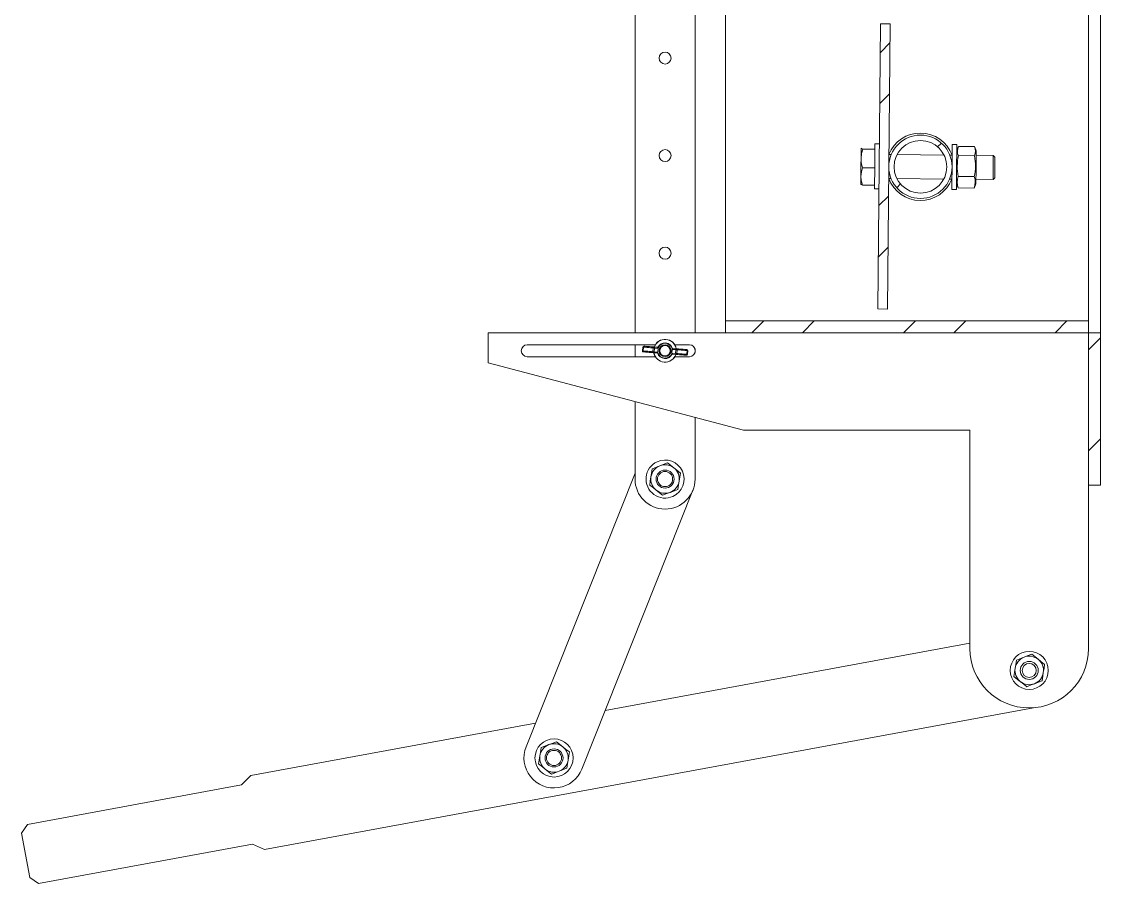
# Model space of a CAD drawing. Header units: millimetres. Extents: x 5983 to 6824, y 1301 to 1895.
# Drawn here: x 6422.5 to 6518.3, y 1429.7 to 1506.3 of the extents above; entities that cross this region are included whole.
import ezdxf

# ---------------------------------------------------------------- set-up
doc = ezdxf.new("R2010")
doc.units = ezdxf.units.MM
doc.linetypes.add('SLD-Sólida', pattern=[0])
doc.layers.add('HACHURA', color=4, linetype='SLD-Sólida')

msp = doc.modelspace()

# ---------------------------------------------------------------- linework, layer by layer
at = {"linetype": 'SLD-Sólida', "lineweight": 18}
for p, q in [((6518.321, 1585.282), (6518.321, 1478.615)), ((6484.996, 1479.675), (6484.996, 1584.222)), ((6517.263, 1584.222), (6517.263, 1479.675)), ((6476.971, 1514.713), (6476.971, 1478.615)), ((6482.304, 1478.615), (6482.304, 1509.195)), ((6498.551, 1480.724), (6498.792, 1506.056)), ((6498.792, 1506.056), (6499.638, 1506.048)), ((6499.398, 1480.716), (6499.638, 1506.048)), ((6498.69, 1495.39), (6498.29, 1495.394)), ((6498.29, 1495.368), (6498.29, 1495.394)), ((6498.29, 1495.394), (6498.29, 1495.394)), ((6498.29, 1495.297), (6498.29, 1495.368)), ((6497.051, 1494.095), (6497.1, 1494.545)), ((6497.055, 1494.445), (6497.053, 1494.277)), ((6497.056, 1494.595), (6497.055, 1494.445)), ((6497.057, 1494.724), (6497.056, 1494.595)), ((6497.058, 1494.831), (6497.057, 1494.724)), ((6497.059, 1494.914), (6497.058, 1494.831)), ((6497.06, 1494.971), (6497.059, 1494.914)), ((6497.063, 1495.01), (6497.06, 1495.005)), ((6497.06, 1495.001), (6497.071, 1495.01)), ((6497.087, 1494.97), (6497.06, 1495.001)), ((6497.06, 1495.001), (6497.06, 1494.971)), ((6497.202, 1494.927), (6497.087, 1494.97)), ((6497.1, 1494.545), (6497.202, 1494.927)), ((6498.286, 1494.917), (6497.202, 1494.927)), ((6498.28, 1494.338), (6498.283, 1494.596)), ((6498.283, 1494.596), (6498.285, 1494.826)), ((6498.285, 1494.826), (6498.287, 1495.022)), ((6498.287, 1495.022), (6498.288, 1495.18)), ((6498.288, 1495.18), (6498.29, 1495.297)), ((6499.738, 1494.447), (6499.528, 1494.449)), ((6504.418, 1494.402), (6500.261, 1494.442)), ((6505.151, 1494.395), (6504.94, 1494.397)), ((6505.149, 1494.238), (6505.152, 1494.5)), ((6505.152, 1494.5), (6505.154, 1494.733)), ((6505.154, 1494.733), (6505.156, 1494.934)), ((6505.156, 1494.934), (6505.157, 1495.097)), ((6505.157, 1495.097), (6505.158, 1495.219)), ((6505.158, 1495.219), (6505.159, 1495.297)), ((6505.559, 1495.325), (6505.159, 1495.329)), ((6505.159, 1495.328), (6505.159, 1495.329)), ((6505.159, 1495.297), (6505.159, 1495.328)), ((6505.549, 1494.235), (6505.552, 1494.496)), ((6505.552, 1494.496), (6505.554, 1494.73)), ((6505.692, 1495.113), (6505.554, 1494.782)), ((6505.554, 1494.73), (6505.556, 1494.93)), ((6505.556, 1494.93), (6505.557, 1495.094)), ((6505.557, 1495.094), (6505.558, 1495.215)), ((6505.558, 1495.215), (6505.559, 1495.293)), ((6505.559, 1495.324), (6505.559, 1495.325)), ((6505.559, 1495.293), (6505.559, 1495.324)), ((6507.134, 1495.154), (6505.716, 1495.167)), ((6507.288, 1494.766), (6507.156, 1495.1)), ((6507.283, 1494.317), (6507.285, 1494.488)), ((6507.285, 1494.488), (6507.286, 1494.622)), ((6507.286, 1494.622), (6507.287, 1494.714)), ((6507.287, 1494.714), (6507.288, 1494.76)), ((6507.288, 1494.76), (6507.288, 1494.766)), ((6497.046, 1493.49), (6497.044, 1493.28)), ((6497.048, 1493.697), (6497.046, 1493.49)), ((6497.05, 1493.9), (6497.048, 1493.697)), ((6497.051, 1494.095), (6497.05, 1493.9)), ((6497.053, 1494.277), (6497.051, 1494.095)), ((6497.075, 1493.742), (6497.051, 1494.095)), ((6497.186, 1493.26), (6497.075, 1493.742)), ((6498.269, 1493.151), (6498.272, 1493.457)), ((6498.272, 1493.457), (6498.275, 1493.762)), ((6498.275, 1493.762), (6498.278, 1494.057)), ((6498.278, 1494.057), (6498.28, 1494.338)), ((6505.141, 1493.354), (6505.144, 1493.659)), ((6505.144, 1493.659), (6505.146, 1493.956)), ((6505.146, 1493.956), (6505.149, 1494.238)), ((6505.541, 1493.35), (6505.544, 1493.655)), ((6505.544, 1493.655), (6505.546, 1493.952)), ((6505.546, 1493.952), (6505.549, 1494.235)), ((6507.126, 1494.329), (6505.708, 1494.343)), ((6507.274, 1493.375), (6507.277, 1493.634)), ((6507.277, 1493.634), (6507.279, 1493.882)), ((6507.279, 1493.882), (6507.281, 1494.112)), ((6507.281, 1494.112), (6507.283, 1494.317)), ((6508.803, 1494.361), (6507.284, 1494.375)), ((6508.794, 1493.384), (6508.796, 1493.61)), ((6508.796, 1493.61), (6508.798, 1493.822)), ((6508.798, 1493.822), (6508.8, 1494.009)), ((6508.8, 1494.009), (6508.802, 1494.162)), ((6508.802, 1494.162), (6508.803, 1494.275)), ((6508.946, 1494.215), (6508.803, 1494.361)), ((6508.803, 1494.342), (6508.803, 1494.361)), ((6508.803, 1494.275), (6508.803, 1494.342)), ((6508.94, 1493.487), (6508.937, 1493.274)), ((6508.941, 1493.69), (6508.94, 1493.487)), ((6508.943, 1493.871), (6508.941, 1493.69)), ((6508.945, 1494.021), (6508.943, 1493.871)), ((6508.946, 1494.132), (6508.945, 1494.021)), ((6508.946, 1494.215), (6508.946, 1494.197)), ((6508.946, 1494.197), (6508.946, 1494.132)), ((6497.036, 1492.5), (6497.035, 1492.335)), ((6497.036, 1492.5), (6497.084, 1492.911)), ((6497.038, 1492.68), (6497.036, 1492.5)), ((6497.06, 1492.177), (6497.036, 1492.5)), ((6497.04, 1492.872), (6497.038, 1492.68)), ((6497.042, 1493.073), (6497.04, 1492.872)), ((6497.044, 1493.28), (6497.042, 1493.073)), ((6497.084, 1492.911), (6497.186, 1493.26)), ((6498.27, 1493.249), (6497.186, 1493.26)), ((6498.261, 1492.296), (6498.264, 1492.564)), ((6498.264, 1492.564), (6498.266, 1492.851)), ((6498.266, 1492.851), (6498.269, 1493.151)), ((6505.13, 1492.199), (6505.132, 1492.464)), ((6505.132, 1492.464), (6505.135, 1492.749)), ((6505.135, 1492.749), (6505.138, 1493.048)), ((6505.138, 1493.048), (6505.141, 1493.354)), ((6505.53, 1492.195), (6505.532, 1492.46)), ((6505.532, 1492.46), (6505.535, 1492.745)), ((6505.535, 1492.745), (6505.538, 1493.044)), ((6505.538, 1493.044), (6505.541, 1493.35)), ((6507.108, 1492.485), (6505.69, 1492.498)), ((6507.265, 1492.401), (6507.267, 1492.619)), ((6507.267, 1492.619), (6507.269, 1492.859)), ((6507.269, 1492.859), (6507.272, 1493.114)), ((6507.272, 1493.114), (6507.274, 1493.375)), ((6508.785, 1492.397), (6508.786, 1492.542)), ((6508.786, 1492.542), (6508.788, 1492.722)), ((6508.788, 1492.722), (6508.79, 1492.929)), ((6508.79, 1492.929), (6508.792, 1493.153)), ((6508.792, 1493.153), (6508.794, 1493.384)), ((6508.931, 1492.542), (6508.93, 1492.439)), ((6508.932, 1492.686), (6508.931, 1492.542)), ((6508.934, 1492.862), (6508.932, 1492.686)), ((6508.935, 1493.062), (6508.934, 1492.862)), ((6508.937, 1493.274), (6508.935, 1493.062)), ((6497.031, 1491.962), (6497.03, 1491.884)), ((6497.03, 1491.884), (6497.03, 1491.832)), ((6497.03, 1491.832), (6497.03, 1491.808)), ((6497.03, 1491.81), (6497.073, 1491.771)), ((6497.03, 1491.808), (6497.03, 1491.81)), ((6497.03, 1491.806), (6497.032, 1491.801)), ((6497.032, 1492.064), (6497.031, 1491.962)), ((6497.033, 1492.189), (6497.032, 1492.064)), ((6497.035, 1492.335), (6497.033, 1492.189)), ((6497.172, 1491.737), (6497.06, 1492.177)), ((6497.073, 1491.771), (6497.172, 1491.737)), ((6498.256, 1491.727), (6497.172, 1491.737)), ((6498.253, 1491.444), (6498.254, 1491.534)), ((6498.254, 1491.534), (6498.255, 1491.668)), ((6498.255, 1491.668), (6498.257, 1491.843)), ((6498.257, 1491.843), (6498.259, 1492.053)), ((6498.259, 1492.053), (6498.261, 1492.296)), ((6499.508, 1492.315), (6499.718, 1492.313)), ((6500.24, 1492.308), (6504.398, 1492.269)), ((6504.92, 1492.264), (6505.13, 1492.262)), ((6505.123, 1491.455), (6505.124, 1491.584)), ((6505.124, 1491.584), (6505.126, 1491.753)), ((6505.126, 1491.753), (6505.128, 1491.96)), ((6505.128, 1491.96), (6505.13, 1492.199)), ((6505.523, 1491.451), (6505.524, 1491.58)), ((6505.524, 1491.58), (6505.526, 1491.75)), ((6505.526, 1491.75), (6505.528, 1491.956)), ((6505.527, 1491.867), (6505.658, 1491.534)), ((6505.528, 1491.956), (6505.53, 1492.195)), ((6505.661, 1491.535), (6505.681, 1491.479)), ((6507.099, 1491.466), (6507.118, 1491.522)), ((6507.122, 1491.52), (6507.26, 1491.851)), ((6507.26, 1491.875), (6507.261, 1491.944)), ((6507.26, 1491.851), (6507.26, 1491.875)), ((6507.26, 1491.851), (6507.26, 1491.851)), ((6507.261, 1491.944), (6507.262, 1492.058)), ((6507.262, 1492.058), (6507.263, 1492.212)), ((6507.263, 1492.212), (6507.265, 1492.401)), ((6507.264, 1492.242), (6508.783, 1492.227)), ((6508.783, 1492.227), (6508.929, 1492.37)), ((6508.783, 1492.238), (6508.784, 1492.294)), ((6508.783, 1492.227), (6508.783, 1492.238)), ((6508.784, 1492.294), (6508.785, 1492.397)), ((6508.93, 1492.439), (6508.929, 1492.381)), ((6508.929, 1492.381), (6508.929, 1492.37)), ((6498.253, 1491.399), (6498.253, 1491.444)), ((6498.253, 1491.394), (6498.253, 1491.399)), ((6498.253, 1491.394), (6498.652, 1491.39)), ((6505.122, 1491.37), (6505.123, 1491.455)), ((6505.122, 1491.331), (6505.122, 1491.37)), ((6505.122, 1491.329), (6505.122, 1491.331)), ((6505.122, 1491.329), (6505.522, 1491.325)), ((6505.522, 1491.366), (6505.523, 1491.451)), ((6505.522, 1491.328), (6505.522, 1491.366)), ((6505.522, 1491.325), (6505.522, 1491.328)), ((6507.099, 1491.466), (6505.681, 1491.479)), ((6499.398, 1480.716), (6498.551, 1480.724)), ((6484.996, 1479.675), (6484.996, 1478.615)), ((6484.996, 1479.675), (6517.263, 1479.675)), ((6517.263, 1479.675), (6517.263, 1478.615)), ((6463.929, 1475.949), (6463.929, 1478.615)), ((6463.929, 1478.615), (6484.996, 1478.615)), ((6484.996, 1478.615), (6517.263, 1478.615)), ((6517.263, 1478.615), (6517.263, 1465.069)), ((6518.321, 1478.615), (6517.263, 1478.615)), ((6518.321, 1465.069), (6518.321, 1478.615)), ((6467.396, 1477.549), (6478.776, 1477.549)), ((6476.971, 1477.549), (6476.971, 1476.482)), ((6477.65, 1477.34), (6477.624, 1477.002)), ((6477.651, 1477.34), (6477.65, 1477.34)), ((6477.654, 1477.34), (6477.651, 1477.34)), ((6477.659, 1477.339), (6477.654, 1477.34)), ((6477.667, 1477.339), (6477.659, 1477.339)), ((6477.676, 1477.338), (6477.667, 1477.339)), ((6477.686, 1477.337), (6477.676, 1477.338)), ((6477.698, 1477.336), (6477.686, 1477.337)), ((6477.712, 1477.335), (6477.686, 1476.997)), ((6477.712, 1477.335), (6477.698, 1477.336)), ((6477.712, 1477.335), (6477.714, 1477.352)), ((6477.809, 1477.328), (6477.712, 1477.335)), ((6477.714, 1477.352), (6477.718, 1477.367)), ((6477.718, 1477.367), (6477.724, 1477.381)), ((6477.724, 1477.381), (6477.731, 1477.394)), ((6477.731, 1477.394), (6477.739, 1477.404)), ((6477.739, 1477.404), (6477.747, 1477.411)), ((6477.741, 1477.418), (6477.742, 1477.418)), ((6477.742, 1477.418), (6477.743, 1477.418)), ((6477.743, 1477.418), (6477.745, 1477.418)), ((6477.745, 1477.418), (6477.748, 1477.417)), ((6477.747, 1477.411), (6477.757, 1477.415)), ((6477.748, 1477.417), (6477.751, 1477.417)), ((6477.751, 1477.417), (6477.756, 1477.417)), ((6477.756, 1477.417), (6477.76, 1477.416)), ((6477.757, 1477.415), (6477.766, 1477.416)), ((6477.76, 1477.416), (6477.766, 1477.416)), ((6477.766, 1477.416), (6477.858, 1477.409)), ((6477.911, 1477.32), (6477.809, 1477.328)), ((6477.858, 1477.409), (6477.954, 1477.401)), ((6478.016, 1477.312), (6477.911, 1477.32)), ((6477.954, 1477.401), (6478.053, 1477.394)), ((6478.124, 1477.303), (6478.016, 1477.312)), ((6478.053, 1477.394), (6478.155, 1477.386)), ((6478.234, 1477.295), (6478.124, 1477.303)), ((6478.155, 1477.386), (6478.26, 1477.378)), ((6478.347, 1477.286), (6478.234, 1477.295)), ((6478.26, 1477.378), (6478.366, 1477.369)), ((6478.461, 1477.277), (6478.347, 1477.286)), ((6478.366, 1477.369), (6478.473, 1477.361)), ((6478.575, 1477.268), (6478.461, 1477.277)), ((6478.473, 1477.361), (6478.581, 1477.352)), ((6478.575, 1477.268), (6478.549, 1476.93)), ((6478.575, 1477.268), (6478.576, 1477.284)), ((6478.598, 1477.266), (6478.575, 1477.268)), ((6478.576, 1477.284), (6478.577, 1477.3)), ((6478.577, 1477.3), (6478.579, 1477.315)), ((6478.579, 1477.315), (6478.58, 1477.328)), ((6478.58, 1477.338), (6478.581, 1477.346)), ((6478.58, 1477.328), (6478.58, 1477.338)), ((6478.581, 1477.351), (6478.581, 1477.352)), ((6478.581, 1477.352), (6478.591, 1477.352)), ((6478.581, 1477.346), (6478.581, 1477.351)), ((6478.591, 1477.352), (6478.6, 1477.351)), ((6478.62, 1477.264), (6478.598, 1477.266)), ((6478.6, 1477.351), (6478.608, 1477.35)), ((6478.608, 1477.35), (6478.616, 1477.35)), ((6478.616, 1477.35), (6478.623, 1477.349)), ((6478.641, 1477.263), (6478.62, 1477.264)), ((6478.623, 1477.349), (6478.628, 1477.349)), ((6478.628, 1477.349), (6478.633, 1477.348)), ((6478.633, 1477.348), (6478.636, 1477.348)), ((6478.636, 1477.348), (6478.971, 1477.322)), ((6478.661, 1477.261), (6478.641, 1477.263)), ((6478.678, 1477.26), (6478.661, 1477.261)), ((6478.692, 1477.259), (6478.678, 1477.26)), ((6478.711, 1477.257), (6478.685, 1476.92)), ((6478.703, 1477.258), (6478.692, 1477.259)), ((6478.711, 1477.257), (6478.703, 1477.258)), ((6479.027, 1477.233), (6478.711, 1477.257)), ((6479.027, 1477.233), (6479.001, 1476.895)), ((6480.274, 1477.136), (6480.248, 1476.798)), ((6480.274, 1477.136), (6480.59, 1477.111)), ((6480.328, 1477.214), (6480.308, 1477.2)), ((6480.344, 1477.215), (6480.328, 1477.214)), ((6480.679, 1477.189), (6480.344, 1477.215)), ((6480.499, 1477.549), (6481.796, 1477.549)), ((6480.682, 1477.189), (6480.679, 1477.189)), ((6480.686, 1477.189), (6480.682, 1477.189)), ((6480.692, 1477.188), (6480.686, 1477.189)), ((6480.699, 1477.188), (6480.692, 1477.188)), ((6480.706, 1477.187), (6480.699, 1477.188)), ((6480.715, 1477.186), (6480.706, 1477.187)), ((6480.724, 1477.186), (6480.715, 1477.186)), ((6480.733, 1477.185), (6480.724, 1477.186)), ((6480.728, 1477.117), (6480.729, 1477.133)), ((6480.729, 1477.133), (6480.73, 1477.147)), ((6480.73, 1477.147), (6480.731, 1477.16)), ((6480.731, 1477.16), (6480.732, 1477.171)), ((6480.732, 1477.171), (6480.733, 1477.179)), ((6480.841, 1477.177), (6480.733, 1477.185)), ((6480.733, 1477.183), (6480.733, 1477.185)), ((6480.733, 1477.179), (6480.733, 1477.183)), ((6480.949, 1477.168), (6480.841, 1477.177)), ((6481.055, 1477.16), (6480.949, 1477.168)), ((6481.159, 1477.152), (6481.055, 1477.16)), ((6481.262, 1477.144), (6481.159, 1477.152)), ((6481.361, 1477.136), (6481.262, 1477.144)), ((6481.457, 1477.129), (6481.361, 1477.136)), ((6481.549, 1477.121), (6481.457, 1477.129)), ((6482.304, 1476.854), (6482.304, 1477.177)), ((6478.776, 1476.482), (6467.396, 1476.482)), ((6477.624, 1477.002), (6477.625, 1477.002)), ((6477.625, 1477.002), (6477.628, 1477.002)), ((6477.628, 1477.002), (6477.633, 1477.001)), ((6477.633, 1477.001), (6477.64, 1477.001)), ((6477.64, 1477.001), (6477.649, 1477)), ((6477.649, 1477), (6477.66, 1476.999)), ((6477.66, 1476.999), (6477.672, 1476.998)), ((6477.672, 1476.998), (6477.686, 1476.997)), ((6477.685, 1476.981), (6477.686, 1476.997)), ((6477.687, 1476.965), (6477.685, 1476.981)), ((6477.686, 1476.997), (6477.783, 1476.99)), ((6477.69, 1476.95), (6477.687, 1476.965)), ((6477.695, 1476.937), (6477.69, 1476.95)), ((6477.701, 1476.925), (6477.695, 1476.937)), ((6477.709, 1476.917), (6477.701, 1476.925)), ((6477.702, 1476.911), (6477.726, 1476.909)), ((6477.717, 1476.912), (6477.709, 1476.917)), ((6477.726, 1476.909), (6477.717, 1476.912)), ((6477.818, 1476.902), (6477.726, 1476.909)), ((6477.783, 1476.99), (6477.884, 1476.982)), ((6477.914, 1476.895), (6477.818, 1476.902)), ((6477.884, 1476.982), (6477.989, 1476.974)), ((6478.013, 1476.887), (6477.914, 1476.895)), ((6477.989, 1476.974), (6478.097, 1476.965)), ((6478.116, 1476.879), (6478.013, 1476.887)), ((6478.097, 1476.965), (6478.208, 1476.957)), ((6478.22, 1476.871), (6478.116, 1476.879)), ((6478.208, 1476.957), (6478.321, 1476.948)), ((6478.326, 1476.862), (6478.22, 1476.871)), ((6478.321, 1476.948), (6478.434, 1476.939)), ((6478.434, 1476.854), (6478.326, 1476.862)), ((6478.434, 1476.939), (6478.549, 1476.93)), ((6478.542, 1476.846), (6478.434, 1476.854)), ((6478.542, 1476.852), (6478.543, 1476.86)), ((6478.542, 1476.847), (6478.542, 1476.852)), ((6478.542, 1476.846), (6478.542, 1476.847)), ((6478.551, 1476.845), (6478.542, 1476.846)), ((6478.543, 1476.86), (6478.544, 1476.87)), ((6478.544, 1476.87), (6478.545, 1476.883)), ((6478.545, 1476.883), (6478.546, 1476.898)), ((6478.546, 1476.898), (6478.547, 1476.914)), ((6478.547, 1476.914), (6478.549, 1476.93)), ((6478.549, 1476.93), (6478.571, 1476.928)), ((6478.56, 1476.844), (6478.551, 1476.845)), ((6478.569, 1476.844), (6478.56, 1476.844)), ((6478.576, 1476.843), (6478.569, 1476.844)), ((6478.571, 1476.928), (6478.594, 1476.927)), ((6478.583, 1476.842), (6478.576, 1476.843)), ((6478.589, 1476.842), (6478.583, 1476.842)), ((6478.593, 1476.842), (6478.589, 1476.842)), ((6478.596, 1476.841), (6478.593, 1476.842)), ((6478.594, 1476.927), (6478.615, 1476.925)), ((6478.932, 1476.815), (6478.596, 1476.841)), ((6478.615, 1476.925), (6478.634, 1476.923)), ((6478.634, 1476.923), (6478.651, 1476.922)), ((6478.651, 1476.922), (6478.666, 1476.921)), ((6478.666, 1476.921), (6478.677, 1476.92)), ((6478.677, 1476.92), (6478.685, 1476.92)), ((6478.685, 1476.92), (6479.001, 1476.895)), ((6478.932, 1476.815), (6478.947, 1476.817)), ((6478.947, 1476.817), (6478.967, 1476.831)), ((6480.564, 1476.773), (6480.248, 1476.798)), ((6480.271, 1476.73), (6480.294, 1476.71)), ((6480.294, 1476.71), (6480.304, 1476.709)), ((6480.304, 1476.709), (6480.639, 1476.682)), ((6481.796, 1476.482), (6480.499, 1476.482)), ((6480.59, 1477.111), (6480.564, 1476.773)), ((6480.572, 1476.773), (6480.564, 1476.773)), ((6480.583, 1476.772), (6480.572, 1476.773)), ((6480.597, 1476.771), (6480.583, 1476.772)), ((6480.59, 1477.111), (6480.598, 1477.11)), ((6480.614, 1476.769), (6480.597, 1476.771)), ((6480.598, 1477.11), (6480.609, 1477.11)), ((6480.609, 1477.11), (6480.624, 1477.109)), ((6480.634, 1476.768), (6480.614, 1476.769)), ((6480.624, 1477.109), (6480.641, 1477.107)), ((6480.655, 1476.766), (6480.634, 1476.768)), ((6480.639, 1476.682), (6480.642, 1476.682)), ((6480.641, 1477.107), (6480.66, 1477.106)), ((6480.642, 1476.682), (6480.647, 1476.682)), ((6480.647, 1476.682), (6480.652, 1476.681)), ((6480.652, 1476.681), (6480.659, 1476.681)), ((6480.677, 1476.764), (6480.655, 1476.766)), ((6480.659, 1476.681), (6480.667, 1476.68)), ((6480.66, 1477.106), (6480.681, 1477.104)), ((6480.667, 1476.68), (6480.675, 1476.68)), ((6480.675, 1476.68), (6480.684, 1476.679)), ((6480.7, 1476.763), (6480.677, 1476.764)), ((6480.681, 1477.104), (6480.704, 1477.102)), ((6480.684, 1476.679), (6480.694, 1476.678)), ((6480.694, 1476.685), (6480.695, 1476.692)), ((6480.694, 1476.68), (6480.694, 1476.685)), ((6480.694, 1476.678), (6480.694, 1476.68)), ((6480.694, 1476.678), (6480.802, 1476.67)), ((6480.695, 1476.692), (6480.696, 1476.703)), ((6480.696, 1476.703), (6480.697, 1476.716)), ((6480.697, 1476.716), (6480.698, 1476.73)), ((6480.698, 1476.73), (6480.699, 1476.746)), ((6480.699, 1476.746), (6480.7, 1476.763)), ((6480.726, 1477.101), (6480.7, 1476.763)), ((6480.815, 1476.754), (6480.7, 1476.763)), ((6480.704, 1477.102), (6480.726, 1477.101)), ((6480.726, 1477.101), (6480.728, 1477.117)), ((6480.726, 1477.101), (6480.841, 1477.092)), ((6480.802, 1476.67), (6480.909, 1476.661)), ((6480.928, 1476.745), (6480.815, 1476.754)), ((6480.841, 1477.092), (6480.955, 1477.083)), ((6480.909, 1476.661), (6481.015, 1476.653)), ((6481.041, 1476.736), (6480.928, 1476.745)), ((6480.955, 1477.083), (6481.067, 1477.074)), ((6481.015, 1476.653), (6481.12, 1476.645)), ((6481.151, 1476.728), (6481.041, 1476.736)), ((6481.067, 1477.074), (6481.178, 1477.065)), ((6481.12, 1476.645), (6481.222, 1476.637)), ((6481.259, 1476.719), (6481.151, 1476.728)), ((6481.178, 1477.065), (6481.286, 1477.057)), ((6481.222, 1476.637), (6481.321, 1476.629)), ((6481.364, 1476.711), (6481.259, 1476.719)), ((6481.286, 1477.057), (6481.391, 1477.049)), ((6481.321, 1476.629), (6481.417, 1476.622)), ((6481.466, 1476.703), (6481.364, 1476.711)), ((6481.391, 1477.049), (6481.492, 1477.041)), ((6481.417, 1476.622), (6481.509, 1476.615)), ((6481.563, 1476.695), (6481.466, 1476.703)), ((6481.492, 1477.041), (6481.589, 1477.033)), ((6481.509, 1476.615), (6481.518, 1476.616)), ((6481.509, 1476.615), (6481.515, 1476.614)), ((6481.515, 1476.614), (6481.519, 1476.614)), ((6481.518, 1476.616), (6481.528, 1476.62)), ((6481.519, 1476.614), (6481.524, 1476.614)), ((6481.524, 1476.614), (6481.527, 1476.613)), ((6481.527, 1476.613), (6481.53, 1476.613)), ((6481.528, 1476.62), (6481.536, 1476.627)), ((6481.53, 1476.613), (6481.532, 1476.613)), ((6481.532, 1476.613), (6481.534, 1476.613)), ((6481.534, 1476.613), (6481.534, 1476.613)), ((6481.536, 1476.627), (6481.544, 1476.637)), ((6481.544, 1476.637), (6481.551, 1476.649)), ((6481.558, 1477.119), (6481.549, 1477.121)), ((6481.573, 1477.12), (6481.549, 1477.121)), ((6481.551, 1476.649), (6481.557, 1476.663)), ((6481.557, 1476.663), (6481.561, 1476.679)), ((6481.566, 1477.114), (6481.558, 1477.119)), ((6481.561, 1476.679), (6481.563, 1476.695)), ((6481.589, 1477.033), (6481.563, 1476.695)), ((6481.577, 1476.694), (6481.563, 1476.695)), ((6481.574, 1477.105), (6481.566, 1477.114)), ((6481.58, 1477.094), (6481.574, 1477.105)), ((6481.589, 1476.693), (6481.577, 1476.694)), ((6481.585, 1477.081), (6481.58, 1477.094)), ((6481.588, 1477.066), (6481.585, 1477.081)), ((6481.59, 1477.05), (6481.588, 1477.066)), ((6481.589, 1477.033), (6481.59, 1477.05)), ((6481.589, 1477.033), (6481.603, 1477.032)), ((6481.6, 1476.693), (6481.589, 1476.693)), ((6481.608, 1476.692), (6481.6, 1476.693)), ((6481.603, 1477.032), (6481.615, 1477.031)), ((6481.616, 1476.691), (6481.608, 1476.692)), ((6481.615, 1477.031), (6481.626, 1477.03)), ((6481.621, 1476.691), (6481.616, 1476.691)), ((6481.624, 1476.691), (6481.621, 1476.691)), ((6481.625, 1476.691), (6481.624, 1476.691)), ((6481.651, 1477.029), (6481.625, 1476.691)), ((6481.626, 1477.03), (6481.635, 1477.03)), ((6481.635, 1477.03), (6481.642, 1477.029)), ((6481.642, 1477.029), (6481.647, 1477.029)), ((6481.647, 1477.029), (6481.65, 1477.029)), ((6481.65, 1477.029), (6481.651, 1477.029)), ((6486.596, 1469.949), (6463.929, 1475.949)), ((6476.971, 1472.496), (6476.971, 1465.615)), ((6482.304, 1465.615), (6482.304, 1471.085)), ((6506.729, 1469.949), (6486.596, 1469.949)), ((6506.729, 1450.549), (6506.729, 1469.949)), ((6478.81, 1466.652), (6478.497, 1466.531)), ((6479.178, 1466.796), (6478.81, 1466.652)), ((6479.466, 1466.908), (6479.178, 1466.796)), ((6479.86, 1467.061), (6479.466, 1466.908)), ((6480.122, 1466.851), (6479.86, 1467.061)), ((6480.43, 1466.603), (6480.122, 1466.851)), ((6480.671, 1466.41), (6480.43, 1466.603)), ((6467.295, 1441.827), (6476.971, 1466.127)), ((6478.386, 1465.808), (6478.325, 1465.417)), ((6478.433, 1466.114), (6478.386, 1465.808)), ((6478.497, 1466.531), (6478.433, 1466.114)), ((6481.001, 1466.146), (6480.671, 1466.41)), ((6480.889, 1465.423), (6480.95, 1465.814)), ((6480.95, 1465.814), (6481.001, 1466.146)), ((6478.325, 1465.417), (6478.274, 1465.085)), ((6478.274, 1465.085), (6478.604, 1464.821)), ((6478.604, 1464.821), (6478.845, 1464.627)), ((6480.466, 1464.578), (6480.778, 1464.7)), ((6480.778, 1464.7), (6480.842, 1465.117)), ((6480.842, 1465.117), (6480.889, 1465.423)), ((6517.263, 1465.069), (6518.321, 1465.069)), ((6517.263, 1465.069), (6517.263, 1450.549)), ((6482.115, 1464.629), (6472.25, 1439.854)), ((6478.845, 1464.627), (6479.153, 1464.38)), ((6479.153, 1464.38), (6479.415, 1464.17)), ((6479.415, 1464.17), (6479.809, 1464.323)), ((6479.809, 1464.323), (6480.097, 1464.435)), ((6480.097, 1464.435), (6480.466, 1464.578)), ((6474.326, 1445.068), (6506.729, 1451.035)), ((6510.855, 1449.531), (6510.791, 1449.114)), ((6511.168, 1449.652), (6510.855, 1449.531)), ((6511.537, 1449.796), (6511.168, 1449.652)), ((6511.825, 1449.908), (6511.537, 1449.796)), ((6512.218, 1450.061), (6511.825, 1449.908)), ((6512.48, 1449.851), (6512.218, 1450.061)), ((6512.789, 1449.603), (6512.48, 1449.851)), ((6513.03, 1449.41), (6512.789, 1449.603)), ((6513.359, 1449.146), (6513.03, 1449.41)), ((6510.684, 1448.417), (6510.633, 1448.085)), ((6510.744, 1448.808), (6510.684, 1448.417)), ((6510.791, 1449.114), (6510.744, 1448.808)), ((6513.201, 1448.117), (6513.248, 1448.423)), ((6513.248, 1448.423), (6513.308, 1448.814)), ((6513.308, 1448.814), (6513.359, 1449.146)), ((6510.633, 1448.085), (6510.962, 1447.821)), ((6510.962, 1447.821), (6511.203, 1447.627)), ((6511.203, 1447.627), (6511.512, 1447.38)), ((6512.167, 1447.323), (6512.455, 1447.435)), ((6512.455, 1447.435), (6512.824, 1447.578)), ((6512.824, 1447.578), (6513.137, 1447.7)), ((6513.137, 1447.7), (6513.201, 1448.117)), ((6511.512, 1447.38), (6511.774, 1447.17)), ((6511.774, 1447.17), (6512.167, 1447.323)), ((6512.374, 1445.296), (6444.038, 1432.712)), ((6442.83, 1439.269), (6468.131, 1443.928)), ((6468.632, 1441.756), (6468.568, 1441.339)), ((6468.944, 1441.877), (6468.632, 1441.756)), ((6469.313, 1442.021), (6468.944, 1441.877)), ((6469.601, 1442.133), (6469.313, 1442.021)), ((6469.995, 1442.286), (6469.601, 1442.133)), ((6470.257, 1442.076), (6469.995, 1442.286)), ((6470.565, 1441.829), (6470.257, 1442.076)), ((6470.806, 1441.635), (6470.565, 1441.829)), ((6468.521, 1441.033), (6468.46, 1440.642)), ((6468.568, 1441.339), (6468.521, 1441.033)), ((6471.136, 1441.371), (6470.806, 1441.635)), ((6471.024, 1440.648), (6471.085, 1441.039)), ((6471.085, 1441.039), (6471.136, 1441.371)), ((6468.46, 1440.642), (6468.409, 1440.31)), ((6468.409, 1440.31), (6468.739, 1440.046)), ((6468.739, 1440.046), (6468.98, 1439.852)), ((6468.98, 1439.852), (6469.288, 1439.605)), ((6470.232, 1439.66), (6470.6, 1439.804)), ((6470.6, 1439.804), (6470.913, 1439.925)), ((6470.913, 1439.925), (6470.977, 1440.342)), ((6470.977, 1440.342), (6471.024, 1440.648)), ((6442.015, 1438.441), (6442.83, 1439.269)), ((6469.288, 1439.605), (6469.55, 1439.395)), ((6469.55, 1439.395), (6469.944, 1439.548)), ((6469.944, 1439.548), (6470.232, 1439.66)), ((6423.001, 1434.94), (6442.015, 1438.441)), ((6423.001, 1434.94), (6422.466, 1434.163)), ((6423.191, 1430.23), (6422.466, 1434.163)), ((6442.981, 1433.196), (6423.967, 1429.695)), ((6444.038, 1432.712), (6442.981, 1433.196)), ((6423.191, 1430.23), (6423.967, 1429.695))]:
    msp.add_line(p, q, dxfattribs=at)
for centre, radius in [((6479.638, 1503.015), 0.533), ((6502.329, 1493.355), 2.811), ((6502.329, 1493.355), 2.337), ((6479.638, 1494.349), 0.533), ((6479.638, 1485.682), 0.533), ((6479.638, 1477.015), 0.533), ((6479.638, 1477.015), 0.467), ((6479.638, 1465.615), 0.8), ((6479.638, 1465.615), 0.674), ((6511.996, 1448.615), 0.8), ((6511.996, 1448.615), 0.625), ((6469.772, 1440.841), 0.8), ((6469.772, 1440.841), 0.674)]:
    msp.add_circle(centre, radius, dxfattribs=at)
for centre, radius, start, end in [((6502.329, 1493.355), 3, 20.2837, 158.62871), ((6506.53, 1494.747), 0.917, 152.72057, 206.19183), ((6506.311, 1494.749), 0.917, 332.72057, 26.19183), ((6509.958, 1493.38), 4.358, 167.24078, 191.67165), ((6502.858, 1493.447), 4.358, 347.24081, 11.67162), ((6506.957, 1491.977), 1.37, 157.62324, 201.2891), ((6505.832, 1491.988), 1.37, 337.6234, 21.28905), ((6502.329, 1493.355), 3, 200.2837, 338.62871), ((6467.396, 1477.015), 0.533, 90, 270), ((6477.735, 1477.333), 0.0847, 85.54834, 175.54834), ((6478.628, 1477.265), 0.0833, 354.57476, 84.53797), ((6479.638, 1477.015), 1.013, 10.07775, 161.01894), ((6479.638, 1477.015), 1.007, 9.83502, 161.26167), ((6478.967, 1477.279), 0.043, 30.46378, 84.68377), ((6479.638, 1477.015), 0.695, 15.38101, 155.71567), ((6478.882, 1477.213), 0.151, 21.20757, 35.76605), ((6479.638, 1477.015), 0.665, 13.3884, 157.70829), ((6480.416, 1477.093), 0.152, 135.39708, 149.83118), ((6480.674, 1477.106), 0.0833, 86.55631, 176.52649), ((6481.796, 1477.015), 0.533, 270, 90), ((6477.708, 1476.996), 0.0847, 175.54834, 265.54834), ((6478.601, 1476.925), 0.0833, 266.55631, 356.52649), ((6479.638, 1477.015), 1.013, 190.07775, 341.01894), ((6479.638, 1477.015), 1.007, 189.83502, 341.26167), ((6478.857, 1476.94), 0.155, 315.54612, 329.6749), ((6479.638, 1477.015), 0.695, 195.38101, 335.71567), ((6479.638, 1477.015), 0.665, 193.3884, 337.70829), ((6480.39, 1476.816), 0.147, 201.03878, 215.92915), ((6480.647, 1476.765), 0.0833, 174.57476, 264.53797), ((6481.541, 1476.697), 0.0847, 265.54834, 355.54834), ((6481.567, 1477.035), 0.0847, 355.54834, 85.54834), ((6479.638, 1465.615), 1.693, 114.45503, 294.45503), ((6479.638, 1465.615), 1.267, 111.2642, 171.2642), ((6479.638, 1465.615), 1.693, 294.45503, 114.45503), ((6479.638, 1465.615), 1.267, 51.2642, 111.2642), ((6479.638, 1465.615), 1.267, 351.2642, 51.2642), ((6479.638, 1465.615), 1.267, 171.2642, 231.2642), ((6479.638, 1465.615), 2.667, 180, 0), ((6479.638, 1465.615), 1.267, 291.2642, 351.2642), ((6479.638, 1465.615), 1.267, 231.2642, 291.2642), ((6511.996, 1450.549), 5.267, 180, 0), ((6511.996, 1448.615), 1.693, 0, 180), ((6511.996, 1448.615), 1.267, 111.2642, 171.2642), ((6511.996, 1448.615), 1.267, 51.2642, 111.2642), ((6511.996, 1448.615), 1.267, 351.2642, 51.2642), ((6511.996, 1448.615), 1.693, 180, 0), ((6511.996, 1448.615), 1.267, 171.2642, 231.2642), ((6511.996, 1448.615), 1.267, 291.2642, 351.2642), ((6511.996, 1448.615), 1.267, 231.2642, 291.2642), ((6469.772, 1440.841), 2.667, 158.28816, 338.28816), ((6469.772, 1440.841), 1.693, 0, 180), ((6469.772, 1440.841), 1.267, 111.2642, 171.2642), ((6469.772, 1440.841), 1.267, 51.2642, 111.2642), ((6469.772, 1440.841), 1.267, 351.2642, 51.2642), ((6469.772, 1440.841), 1.693, 180, 0), ((6469.772, 1440.841), 1.267, 171.2642, 231.2642), ((6469.772, 1440.841), 1.267, 231.2642, 291.2642), ((6469.772, 1440.841), 1.267, 291.2642, 351.2642)]:
    msp.add_arc(centre, radius, start, end, dxfattribs=at)
for centre, major_axis, start_param, end_param in [((6478.94, 1477.24), (-0.0874, 0.0068), 3.141593, 3.557846), ((6480.362, 1477.129), (0.0874, -0.0068), 2.72534, 3.141593), ((6478.913, 1476.902), (0.0874, -0.0068), 5.866932, 6.283185), ((6480.335, 1476.791), (-0.0874, 0.0068), 0, 0.416253)]:
    msp.add_ellipse(centre, major_axis=major_axis, ratio=0.965926, start_param=start_param, end_param=end_param, dxfattribs=at)
at = {"layer": 'HACHURA', "linetype": 'Continuous', "lineweight": 18}
for p, q in [((6498.767, 1503.503), (6499.622, 1504.358)), ((6498.724, 1498.97), (6499.579, 1499.824)), ((6503.858, 1495.123), (6504.194, 1495.459)), ((6500.226, 1491.49), (6500.562, 1491.827)), ((6498.638, 1489.903), (6499.493, 1490.758)), ((6498.595, 1485.37), (6499.45, 1486.225)), ((6487.35, 1478.615), (6488.41, 1479.675)), ((6491.841, 1478.615), (6492.901, 1479.675)), ((6500.821, 1478.615), (6501.881, 1479.675)), ((6505.311, 1478.615), (6506.371, 1479.675)), ((6514.291, 1478.615), (6515.351, 1479.675)), ((6517.263, 1477.097), (6518.321, 1478.155)), ((6517.263, 1468.116), (6518.321, 1469.175))]:
    msp.add_line(p, q, dxfattribs=at)

doc.saveas('drawing.dxf')
